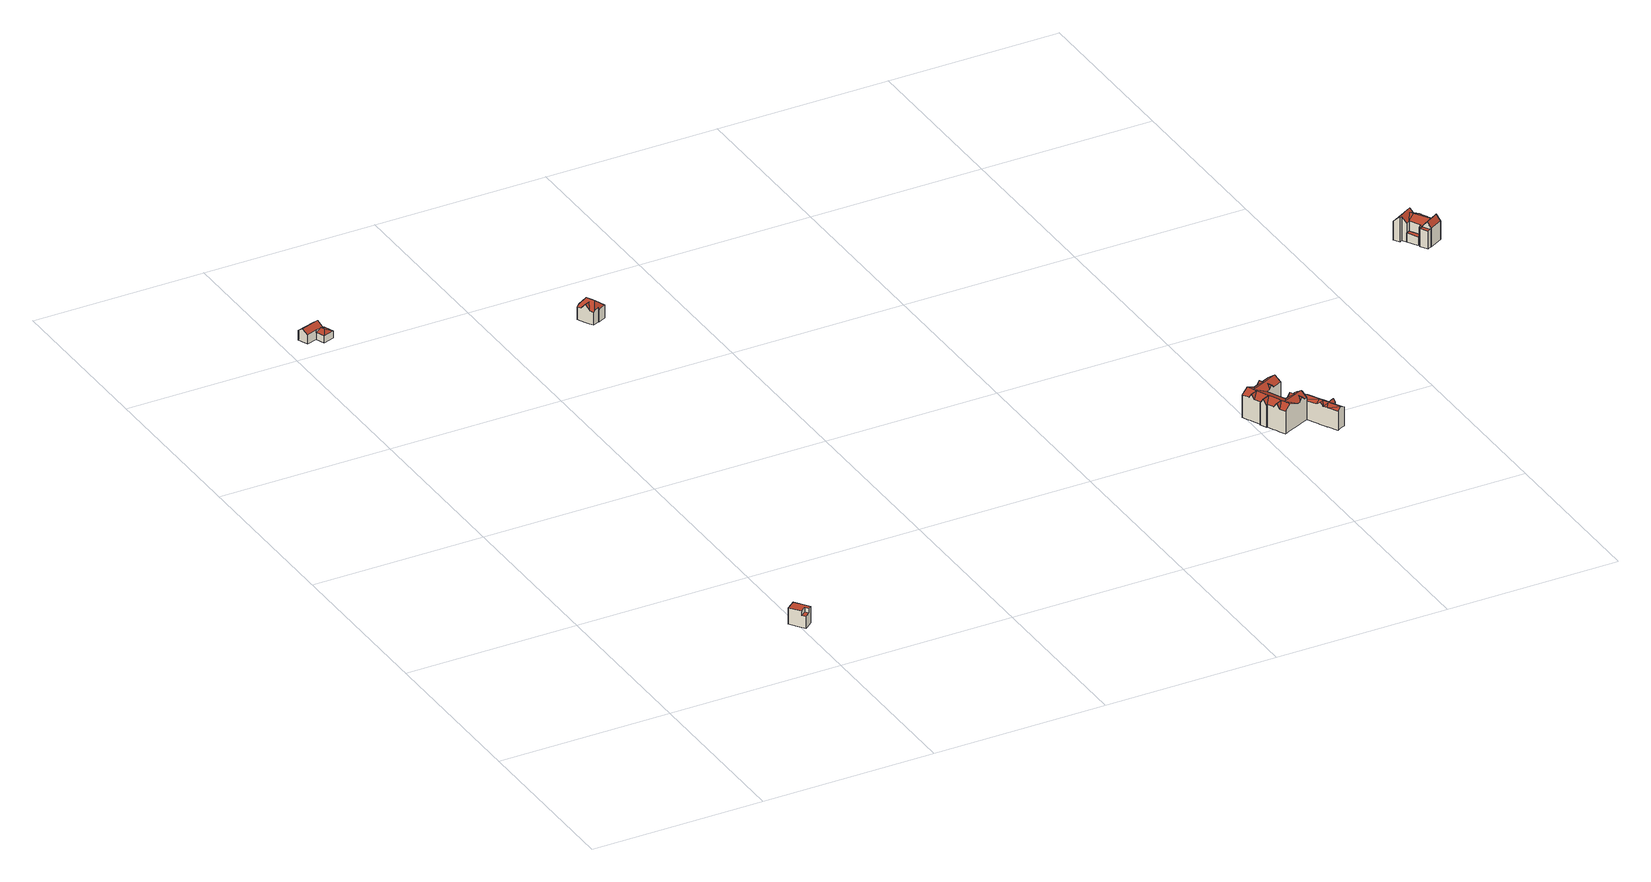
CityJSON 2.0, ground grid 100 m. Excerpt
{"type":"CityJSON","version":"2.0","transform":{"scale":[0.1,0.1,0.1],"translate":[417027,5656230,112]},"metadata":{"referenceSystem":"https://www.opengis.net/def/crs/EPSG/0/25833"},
"CityObjects":{
"building1":{"type":"Building","attributes":{"Gemeindeschluessel":"14612000","Geometrietyp2DReferenz":"3000","H_DGM":"112.37","MaxHBuilding":"9.73","MaxZBuilding":"122.1","sst":"ER7","confidence":"0","function":"31001_1000","roofType":"1000","measuredHeight":9.73,"storeysAboveGround":2},"address":[{"country":"Germany","locality":"Dresden","thoroughfareNumber":"8","thoroughfareName":"Ratsstraße","postcode":"01326"}],"geometry":[{"type":"Solid","lod":"2","boundaries":[[[[0,1,2,3,4,5,6,7]],[[8,9,10,11]],[[4,3,12,13,14,5]],[[15,16,12,3,2,9,8]],[[7,6,5,14,17,18]],[[19,15,8,11,0,7,18]],[[10,1,0,11]],[[9,2,1,10]],[[16,15,19,18,17,14,13,12]]]],"semantics":{"surfaces":[{"type":"RoofSurface","Z_MAX_ASL":"122.1","Z_MIN_ASL":"122.1","Z_Max":"9.72999999999999","Z_Min":"9.72999999999999","FACEAREA":"52.8841","NORMAL_AZI":"-1","NORMAL_H":"90","DachTyp_LOD2":"1000","DachName_LOD2":"Flachdach","STRUKTUR":"Dach"},{"type":"RoofSurface","Z_MAX_ASL":"119.5","Z_MIN_ASL":"119.5","Z_Max":"7.1299999999999955","Z_Min":"7.1299999999999955","FACEAREA":"9.60449","NORMAL_AZI":"-1","NORMAL_H":"90","DachTyp_LOD2":"1000","DachName_LOD2":"Flachdach","STRUKTUR":"Dach"},{"type":"WallSurface"},{"type":"GroundSurface"}],"values":[[0,1,2,2,2,2,2,2,3]]}}]},
"building2":{"type":"Building","attributes":{"Gemeindeschluessel":"14612000","Geometrietyp2DReferenz":"3000","H_DGM":"124.73","MaxHBuilding":"7.79","MaxZBuilding":"132.52","sst":"LW2","confidence":"0","function":"31001_1000","roofType":"3100","measuredHeight":7.79,"storeysAboveGround":2},"address":[{"country":"Germany","locality":"Dresden","thoroughfareNumber":"23","thoroughfareName":"Grundstraße","postcode":"01326"}],"geometry":[{"type":"Solid","lod":"2","boundaries":[[[[20,21,22,23]],[[24,25,26,27]],[[28,29,22,21]],[[30,31,32]],[[33,34,25,24]],[[25,35,36,37,26]],[[38,39,40,41]],[[42,43,37,36,32,31,44,29,28]],[[38,30,39]],[[45,41,40,46]],[[37,43,26]],[[27,26,43,42,47]],[[41,44,31,30,38]],[[34,35,25]],[[44,41,45,48,23,22,29]],[[35,34,39,30,32,36]],[[49,47,42,28,21,20]],[[39,34,33,50,46,40]],[[36,32,36,37]],[[24,27,47,49,20,23,48,45,46,50,33]]]],"semantics":{"surfaces":[{"type":"WallSurface"},{"type":"RoofSurface","Z_MAX_ASL":"132.52","Z_MIN_ASL":"130.18","Z_Max":"7.790000000000006","Z_Min":"5.450000000000003","FACEAREA":"44.66516","NORMAL_AZI":"341.30079","NORMAL_H":"54.16135","DachTyp_LOD2":"3100;3201","DachName_LOD2":"Satteldach;einseitiges Walmdach","STRUKTUR":"Dach"},{"type":"RoofSurface","Z_MAX_ASL":"130.25","Z_MIN_ASL":"128.9301","Z_Max":"5.519999999999996","Z_Min":"4.200100000000006","FACEAREA":"13.86832","NORMAL_AZI":"251.3478","NORMAL_H":"68.30466","DachTyp_LOD2":"3100;3201","DachName_LOD2":"Satteldach;einseitiges Walmdach","STRUKTUR":"Dach"},{"type":"RoofSurface","Z_MAX_ASL":"128.9302","Z_MIN_ASL":"128.9253","Z_Max":"4.2002000000000095","Z_Min":"4.195299999999989","FACEAREA":"1.17295","NORMAL_AZI":"326.16333","NORMAL_H":"89.74185","DachTyp_LOD2":"3100;3201","DachName_LOD2":"Satteldach;einseitiges Walmdach","STRUKTUR":"Dach"},{"type":"RoofSurface","Z_MAX_ASL":"132.52","Z_MIN_ASL":"130.18","Z_Max":"7.790000000000006","Z_Min":"5.450000000000003","FACEAREA":"44.6564","NORMAL_AZI":"161.30067","NORMAL_H":"54.16122","DachTyp_LOD2":"3100;3201","DachName_LOD2":"Satteldach;einseitiges Walmdach","STRUKTUR":"Dach"},{"type":"RoofSurface","Z_MAX_ASL":"130.25","Z_MIN_ASL":"128.93","Z_Max":"5.519999999999996","Z_Min":"4.200000000000003","FACEAREA":"11.82111","NORMAL_AZI":"161.3449","NORMAL_H":"68.28088","DachTyp_LOD2":"3100;3201","DachName_LOD2":"Satteldach;einseitiges Walmdach","STRUKTUR":"Dach"},{"type":"RoofSurface","Z_MAX_ASL":"130.25","Z_MIN_ASL":"128.93","Z_Max":"5.519999999999996","Z_Min":"4.200000000000003","FACEAREA":"13.8782","NORMAL_AZI":"71.37926","NORMAL_H":"68.2985","DachTyp_LOD2":"3100;3201","DachName_LOD2":"Satteldach;einseitiges Walmdach","STRUKTUR":"Dach"},{"type":"GroundSurface"}],"values":[[0,0,1,0,0,2,3,4,0,0,0,0,0,5,0,6,0,0,0,7]]}}]},
"building3":{"type":"Building","attributes":{"Gemeindeschluessel":"14612000","Geometrietyp2DReferenz":"3000","H_DGM":"146.05","MaxHBuilding":"11.75","MaxZBuilding":"157.8","sst":"EE4","confidence":"0.596336505085394","function":"31001_1000","roofType":"3300","measuredHeight":11.75,"storeysAboveGround":2},"address":[{"country":"Germany","locality":"Dresden","thoroughfareNumber":"3b","thoroughfareName":"Veilchenweg","postcode":"01326"}],"geometry":[{"type":"Solid","lod":"2","boundaries":[[[[51,52,53,54]],[[55,56,57,58,59,60,61,62]],[[60,59,58,57,63,64,65,66,67,54,53,68,61]],[[69,70,71,72,73]],[[74,75,57,56,76]],[[77,78,79,80,81,82,83,84,85,86,69,73,51,54,67,66,65,64,63]],[[73,72,52,51]],[[62,61,71,70,87,88]],[[89,90,91,92,76,56,55,62,88,93]],[[80,79,78,74,76,92]],[[83,82,81,80,92,91,94,89,93,84]],[[91,90,94]],[[77,75,74,78]],[[72,68,53,52]],[[94,90,89]],[[93,88,87,86,85,84]],[[86,87,70,69]],[[63,57,75,77]],[[72,71,61,68]]]],"semantics":{"surfaces":[{"type":"WallSurface"},{"type":"RoofSurface","Z_MAX_ASL":"157.8","Z_MIN_ASL":"153.71","Z_Max":"11.75","Z_Min":"7.659999999999997","FACEAREA":"52.20268","NORMAL_AZI":"63.31444","NORMAL_H":"48.71905","DachTyp_LOD2":"3201;3109","DachName_LOD2":"einseitiges Walmdach;Satteldach mit einer Gaube","STRUKTUR":"Dach"},{"type":"RoofSurface","Z_MAX_ASL":"157.8","Z_MIN_ASL":"153.71","Z_Max":"11.75","Z_Min":"7.659999999999997","FACEAREA":"19.92361","NORMAL_AZI":"153.31727","NORMAL_H":"36.7681","DachTyp_LOD2":"3201;3109","DachName_LOD2":"einseitiges Walmdach;Satteldach mit einer Gaube","STRUKTUR":"Dach"},{"type":"GroundSurface"},{"type":"RoofSurface","Z_MAX_ASL":"157.8","Z_MIN_ASL":"153.71","Z_Max":"11.75","Z_Min":"7.659999999999997","FACEAREA":"20.91439","NORMAL_AZI":"333.31727","NORMAL_H":"37.52906","DachTyp_LOD2":"3201;3109","DachName_LOD2":"einseitiges Walmdach;Satteldach mit einer Gaube","STRUKTUR":"Dach"},{"type":"RoofSurface","Z_MAX_ASL":"157.8","Z_MIN_ASL":"153.71","Z_Max":"11.75","Z_Min":"7.659999999999997","FACEAREA":"39.30872","NORMAL_AZI":"243.31484","NORMAL_H":"48.71901","DachTyp_LOD2":"3201;3109","DachName_LOD2":"einseitiges Walmdach;Satteldach mit einer Gaube","STRUKTUR":"Dach"},{"type":"RoofSurface","Z_MAX_ASL":"156.65","Z_MIN_ASL":"153.71","Z_Max":"10.599999999999994","Z_Min":"7.659999999999997","FACEAREA":"6.634","NORMAL_AZI":"153.31712","NORMAL_H":"42.09334","DachTyp_LOD2":"3201;3109","DachName_LOD2":"einseitiges Walmdach;Satteldach mit einer Gaube","STRUKTUR":"Dach"},{"type":"RoofSurface","Z_MAX_ASL":"151.31","Z_MIN_ASL":"151.31","Z_Max":"5.259999999999991","Z_Min":"5.259999999999991","FACEAREA":"3.59179","NORMAL_AZI":"-1","NORMAL_H":"90","DachTyp_LOD2":"3201;3109","DachName_LOD2":"einseitiges Walmdach;Satteldach mit einer Gaube","STRUKTUR":"Dach"},{"type":"RoofSurface","Z_MAX_ASL":"156.65","Z_MIN_ASL":"153.71","Z_Max":"10.599999999999994","Z_Min":"7.659999999999997","FACEAREA":"6.6341","NORMAL_AZI":"333.31712","NORMAL_H":"42.0943","DachTyp_LOD2":"3201;3109","DachName_LOD2":"einseitiges Walmdach;Satteldach mit einer Gaube","STRUKTUR":"Dach"}],"values":[[0,1,0,0,2,3,0,4,5,0,0,6,0,7,8,0,0,0,0]]}}]},
"building4":{"type":"Building","attributes":{"Gemeindeschluessel":"14612000","Geometrietyp2DReferenz":"3000","H_DGM":"169.42","MaxHBuilding":"16.12","MaxZBuilding":"185.54","sst":"ME3","confidence":"0.77941703091606","function":"31001_1000","roofType":"3100","measuredHeight":16.12,"storeysAboveGround":3},"address":[{"country":"Germany","locality":"Dresden","thoroughfareNumber":"19","thoroughfareName":"Veilchenweg","postcode":"01326"}],"geometry":[{"type":"Solid","lod":"2","boundaries":[[[[95,96,97,98,99]],[[100,101,102,103,104,105]],[[106,107,108,109,96,110]],[[111,112,113]],[[100,114,98]],[[115,116,117]],[[118,119,120,121,122,123,124,125,126,127,128,129,130]],[[109,131,132,96]],[[133,134,135]],[[127,136,128]],[[137,138,139,112,140,141,142,143]],[[142,141,140,112,144,145,134,130,129,146,147,148,149]],[[150,139,138,151]],[[152,153,154]],[[155,156,157,158,159,160,161,162,163,164,165,166,167,168,169,170,171,172,173,105,104,103,174,175,176,177,178,179]],[[180,181,182,183,184,185,186,187,133,135,188,189,190,191]],[[192,193,111,113,139,150]],[[164,163,162,161,160,159,158,157,156,194,107,106,110,95,99,195,196,197,198,165]],[[156,155,179,199,108,194]],[[166,165,198,200,201,167]],[[202,199,179,178,177,131]],[[203,204,205]],[[135,134,188]],[[200,206,207,201]],[[97,96,101,100,98]],[[208,209,130]],[[110,96,95]],[[196,98,206,197]],[[132,210,211,212,96]],[[143,142,213]],[[177,176,175,210,132,131]],[[214,215,216,217,218,219,220,221,204,203,222,148]],[[198,197,206,200]],[[223,224,225]],[[127,126,136]],[[187,186,208,130,134,133]],[[148,222,205,204,221,220,226,227,228,229,230,231,149]],[[99,98,195]],[[108,199,202,109]],[[202,131,109]],[[195,98,196]],[[210,175,174,103,102,211]],[[231,230,229,228,227,226,232,233,224,223,234,235,149]],[[190,189,188,134,145,144,112,111]],[[167,236,237,165]],[[236,167,238,239,123,122]],[[201,207,154,153,170,169,168,167]],[[113,112,139]],[[240,241,142,149,242,243]],[[244,245,246,247,248,151,138,137,143,213,241,240,243,249]],[[220,219,250,251,232,226]],[[209,252,117,116,237,236,122,121,120,119,118,130]],[[223,225,234]],[[115,117,252]],[[212,211,102,101,96]],[[129,128,136,126,125,253,254,255,256,257,258,259,260]],[[152,261,114,100,105,173,172,171,170,153]],[[239,262,263,264,265,124,123]],[[213,142,241]],[[206,98,114,261,152,154,207]],[[253,125,124,265]],[[203,205,222]],[[243,242,235,234,225,224,233,232,251,266,267,268,269,270,271,249]],[[272,273,274,275,276,185,184,183,182,181,180,191,193,192,150,151,248,247,246,245,244,249,271,270,269,268,267,266,251,250,219,218,217,216,215,214,277,278,260,259,258,257,256,255,263,262,239,238,167,165]],[[185,276,275,274,273,272,165,237,116,115,252,209,208,186]],[[191,190,111,193]],[[255,254,264,263]],[[265,264,254,253]],[[149,235,242]],[[147,146,129,260,278,277,214,148]],[[194,108,107]]]],"semantics":{"surfaces":[{"type":"RoofSurface","Z_MAX_ASL":"182.41","Z_MIN_ASL":"180.7748","Z_Max":"12.990000000000009","Z_Min":"11.354800000000012","FACEAREA":"5.46169","NORMAL_AZI":"242.63598","NORMAL_H":"58.62094","DachTyp_LOD2":"3100;3103","DachName_LOD2":"Satteldach;Satteldach T-Element","STRUKTUR":"Dach"},{"type":"WallSurface"},{"type":"RoofSurface","Z_MAX_ASL":"182.41","Z_MIN_ASL":"180.7974","Z_Max":"12.990000000000009","Z_Min":"11.377400000000023","FACEAREA":"12.9903","NORMAL_AZI":"242.63557","NORMAL_H":"58.88322","DachTyp_LOD2":"3100;3103","DachName_LOD2":"Satteldach;Satteldach T-Element","STRUKTUR":"Dach"},{"type":"RoofSurface","Z_MAX_ASL":"185.54","Z_MIN_ASL":"182.64","Z_Max":"16.120000000000005","Z_Min":"13.219999999999999","FACEAREA":"8.24609","NORMAL_AZI":"155.45175","NORMAL_H":"34.72896","DachTyp_LOD2":"2100;2101;3107;3108","DachName_LOD2":"Pultdach;Pultdach-Eckelement;Pultdach mit Sattel","STRUKTUR":"Dach"},{"type":"RoofSurface","Z_MAX_ASL":"182.41","Z_MIN_ASL":"180.7044","Z_Max":"12.990000000000009","Z_Min":"11.284400000000005","FACEAREA":"6.62809","NORMAL_AZI":"61.91668","NORMAL_H":"58.38585","DachTyp_LOD2":"3100;3103","DachName_LOD2":"Satteldach;Satteldach T-Element","STRUKTUR":"Dach"},{"type":"RoofSurface","Z_MAX_ASL":"184.59","Z_MIN_ASL":"182.64","Z_Max":"15.170000000000016","Z_Min":"13.219999999999999","FACEAREA":"3.19711","NORMAL_AZI":"65.45615","NORMAL_H":"41.79436","DachTyp_LOD2":"2100;2101;3107;3108","DachName_LOD2":"Pultdach;Pultdach-Eckelement;Pultdach mit Sattel","STRUKTUR":"Dach"},{"type":"RoofSurface","Z_MAX_ASL":"185.54","Z_MIN_ASL":"182.6395","Z_Max":"16.120000000000005","Z_Min":"13.21950000000001","FACEAREA":"51.12926","NORMAL_AZI":"335.45389","NORMAL_H":"56.47953","DachTyp_LOD2":"2100;2101;3107;3108","DachName_LOD2":"Pultdach;Pultdach-Eckelement;Pultdach mit Sattel","STRUKTUR":"Dach"},{"type":"RoofSurface","Z_MAX_ASL":"182.41","Z_MIN_ASL":"180.6715","Z_Max":"12.990000000000009","Z_Min":"11.251500000000021","FACEAREA":"1.99247","NORMAL_AZI":"62.75935","NORMAL_H":"58.90596","DachTyp_LOD2":"3100;3103","DachName_LOD2":"Satteldach;Satteldach T-Element","STRUKTUR":"Dach"},{"type":"RoofSurface","Z_MAX_ASL":"185.54","Z_MIN_ASL":"182.9428","Z_Max":"16.120000000000005","Z_Min":"13.522800000000018","FACEAREA":"6.8107","NORMAL_AZI":"155.45228","NORMAL_H":"37.04555","DachTyp_LOD2":"2100;2101;3107;3108","DachName_LOD2":"Pultdach;Pultdach-Eckelement;Pultdach mit Sattel","STRUKTUR":"Dach"},{"type":"RoofSurface","Z_MAX_ASL":"184.59","Z_MIN_ASL":"182.6397","Z_Max":"15.170000000000016","Z_Min":"13.219700000000017","FACEAREA":"3.85081","NORMAL_AZI":"245.45442","NORMAL_H":"41.79066","DachTyp_LOD2":"2100;2101;3107;3108","DachName_LOD2":"Pultdach;Pultdach-Eckelement;Pultdach mit Sattel","STRUKTUR":"Dach"},{"type":"RoofSurface","Z_MAX_ASL":"185.54","Z_MIN_ASL":"182.6402","Z_Max":"16.120000000000005","Z_Min":"13.220200000000006","FACEAREA":"30.13096","NORMAL_AZI":"245.45279","NORMAL_H":"58.18269","DachTyp_LOD2":"2100;2101;3107;3108","DachName_LOD2":"Pultdach;Pultdach-Eckelement;Pultdach mit Sattel","STRUKTUR":"Dach"},{"type":"RoofSurface","Z_MAX_ASL":"185.54","Z_MIN_ASL":"182.6399","Z_Max":"16.120000000000005","Z_Min":"13.219900000000024","FACEAREA":"112.56663","NORMAL_AZI":"65.45223","NORMAL_H":"65.74797","DachTyp_LOD2":"2100;2101;3107;3108","DachName_LOD2":"Pultdach;Pultdach-Eckelement;Pultdach mit Sattel","STRUKTUR":"Dach"},{"type":"RoofSurface","Z_MAX_ASL":"182.3854","Z_MIN_ASL":"180.67","Z_Max":"12.965400000000017","Z_Min":"11.25","FACEAREA":"14.17041","NORMAL_AZI":"61.91952","NORMAL_H":"57.02695","DachTyp_LOD2":"3100;3103","DachName_LOD2":"Satteldach;Satteldach T-Element","STRUKTUR":"Dach"},{"type":"GroundSurface"},{"type":"RoofSurface","Z_MAX_ASL":"184.59","Z_MIN_ASL":"182.6399","Z_Max":"15.170000000000016","Z_Min":"13.219900000000024","FACEAREA":"3.37651","NORMAL_AZI":"65.45503","NORMAL_H":"41.7929","DachTyp_LOD2":"2100;2101;3107;3108","DachName_LOD2":"Pultdach;Pultdach-Eckelement;Pultdach mit Sattel","STRUKTUR":"Dach"},{"type":"RoofSurface","Z_MAX_ASL":"185.54","Z_MIN_ASL":"182.9428","Z_Max":"16.120000000000005","Z_Min":"13.522800000000018","FACEAREA":"6.81054","NORMAL_AZI":"335.45228","NORMAL_H":"37.04369","DachTyp_LOD2":"2100;2101;3107;3108","DachName_LOD2":"Pultdach;Pultdach-Eckelement;Pultdach mit Sattel","STRUKTUR":"Dach"},{"type":"RoofSurface","Z_MAX_ASL":"182.41","Z_MIN_ASL":"180.8188","Z_Max":"12.990000000000009","Z_Min":"11.398800000000023","FACEAREA":"14.78584","NORMAL_AZI":"242.63575","NORMAL_H":"57.02756","DachTyp_LOD2":"3100;3103","DachName_LOD2":"Satteldach;Satteldach T-Element","STRUKTUR":"Dach"},{"type":"RoofSurface","Z_MAX_ASL":"182.41","Z_MIN_ASL":"180.67","Z_Max":"12.990000000000009","Z_Min":"11.25","FACEAREA":"5.47898","NORMAL_AZI":"62.63857","NORMAL_H":"58.62213","DachTyp_LOD2":"3100;3103","DachName_LOD2":"Satteldach;Satteldach T-Element","STRUKTUR":"Dach"},{"type":"RoofSurface","Z_MAX_ASL":"185.54","Z_MIN_ASL":"182.64","Z_Max":"16.120000000000005","Z_Min":"13.219999999999999","FACEAREA":"12.83417","NORMAL_AZI":"65.45249","NORMAL_H":"65.74814","DachTyp_LOD2":"2100;2101;3107;3108","DachName_LOD2":"Pultdach;Pultdach-Eckelement;Pultdach mit Sattel","STRUKTUR":"Dach"},{"type":"RoofSurface","Z_MAX_ASL":"182.41","Z_MIN_ASL":"180.7753","Z_Max":"12.990000000000009","Z_Min":"11.3553","FACEAREA":"3.45762","NORMAL_AZI":"243.35181","NORMAL_H":"58.7488","DachTyp_LOD2":"3100;3103","DachName_LOD2":"Satteldach;Satteldach T-Element","STRUKTUR":"Dach"},{"type":"RoofSurface","Z_MAX_ASL":"182.41","Z_MIN_ASL":"180.7341","Z_Max":"12.990000000000009","Z_Min":"11.314100000000025","FACEAREA":"3.4522","NORMAL_AZI":"242.63738","NORMAL_H":"58.14724","DachTyp_LOD2":"3100;3103","DachName_LOD2":"Satteldach;Satteldach T-Element","STRUKTUR":"Dach"},{"type":"RoofSurface","Z_MAX_ASL":"182.41","Z_MIN_ASL":"180.67","Z_Max":"12.990000000000009","Z_Min":"11.25","FACEAREA":"6.35401","NORMAL_AZI":"152.25859","NORMAL_H":"34.22853","DachTyp_LOD2":"3100;3103","DachName_LOD2":"Satteldach;Satteldach T-Element","STRUKTUR":"Dach"},{"type":"RoofSurface","Z_MAX_ASL":"185.54","Z_MIN_ASL":"182.9429","Z_Max":"16.120000000000005","Z_Min":"13.522900000000021","FACEAREA":"6.51873","NORMAL_AZI":"155.45115","NORMAL_H":"33.50493","DachTyp_LOD2":"2100;2101;3107;3108","DachName_LOD2":"Pultdach;Pultdach-Eckelement;Pultdach mit Sattel","STRUKTUR":"Dach"},{"type":"RoofSurface","Z_MAX_ASL":"182.41","Z_MIN_ASL":"180.67","Z_Max":"12.990000000000009","Z_Min":"11.25","FACEAREA":"14.76684","NORMAL_AZI":"243.35185","NORMAL_H":"58.14209","DachTyp_LOD2":"3100;3103","DachName_LOD2":"Satteldach;Satteldach T-Element","STRUKTUR":"Dach"},{"type":"RoofSurface","Z_MAX_ASL":"184.59","Z_MIN_ASL":"182.64","Z_Max":"15.170000000000016","Z_Min":"13.219999999999999","FACEAREA":"3.61284","NORMAL_AZI":"65.45272","NORMAL_H":"41.79436","DachTyp_LOD2":"2100;2101;3107;3108","DachName_LOD2":"Pultdach;Pultdach-Eckelement;Pultdach mit Sattel","STRUKTUR":"Dach"},{"type":"RoofSurface","Z_MAX_ASL":"184.59","Z_MIN_ASL":"182.64","Z_Max":"15.170000000000016","Z_Min":"13.219999999999999","FACEAREA":"3.85039","NORMAL_AZI":"65.45442","NORMAL_H":"41.79356","DachTyp_LOD2":"2100;2101;3107;3108","DachName_LOD2":"Pultdach;Pultdach-Eckelement;Pultdach mit Sattel","STRUKTUR":"Dach"},{"type":"RoofSurface","Z_MAX_ASL":"185.54","Z_MIN_ASL":"182.9427","Z_Max":"16.120000000000005","Z_Min":"13.522700000000015","FACEAREA":"23.86525","NORMAL_AZI":"245.45202","NORMAL_H":"58.18283","DachTyp_LOD2":"2100;2101;3107;3108","DachName_LOD2":"Pultdach;Pultdach-Eckelement;Pultdach mit Sattel","STRUKTUR":"Dach"},{"type":"RoofSurface","Z_MAX_ASL":"185.54","Z_MIN_ASL":"182.6398","Z_Max":"16.120000000000005","Z_Min":"13.21980000000002","FACEAREA":"65.52311","NORMAL_AZI":"155.45203","NORMAL_H":"52.93624","DachTyp_LOD2":"2100;2101;3107;3108","DachName_LOD2":"Pultdach;Pultdach-Eckelement;Pultdach mit Sattel","STRUKTUR":"Dach"},{"type":"RoofSurface","Z_MAX_ASL":"182.41","Z_MIN_ASL":"180.7748","Z_Max":"12.990000000000009","Z_Min":"11.354800000000012","FACEAREA":"3.443","NORMAL_AZI":"152.25902","NORMAL_H":"50.31482","DachTyp_LOD2":"3100;3103","DachName_LOD2":"Satteldach;Satteldach T-Element","STRUKTUR":"Dach"},{"type":"RoofSurface","Z_MAX_ASL":"182.41","Z_MIN_ASL":"180.7409","Z_Max":"12.990000000000009","Z_Min":"11.320900000000023","FACEAREA":"11.2811","NORMAL_AZI":"62.63582","NORMAL_H":"59.59234","DachTyp_LOD2":"3100;3103","DachName_LOD2":"Satteldach;Satteldach T-Element","STRUKTUR":"Dach"},{"type":"RoofSurface","Z_MAX_ASL":"182.41","Z_MIN_ASL":"180.7189","Z_Max":"12.990000000000009","Z_Min":"11.298900000000003","FACEAREA":"10.31417","NORMAL_AZI":"61.91795","NORMAL_H":"58.88404","DachTyp_LOD2":"3100;3103","DachName_LOD2":"Satteldach;Satteldach T-Element","STRUKTUR":"Dach"},{"type":"RoofSurface","Z_MAX_ASL":"182.41","Z_MIN_ASL":"180.7343","Z_Max":"12.990000000000009","Z_Min":"11.314300000000003","FACEAREA":"3.52822","NORMAL_AZI":"332.25902","NORMAL_H":"50.31407","DachTyp_LOD2":"3100;3103","DachName_LOD2":"Satteldach;Satteldach T-Element","STRUKTUR":"Dach"},{"type":"RoofSurface","Z_MAX_ASL":"185.54","Z_MIN_ASL":"182.64","Z_Max":"16.120000000000005","Z_Min":"13.219999999999999","FACEAREA":"68.48033","NORMAL_AZI":"335.45174","NORMAL_H":"54.78373","DachTyp_LOD2":"2100;2101;3107;3108","DachName_LOD2":"Pultdach;Pultdach-Eckelement;Pultdach mit Sattel","STRUKTUR":"Dach"},{"type":"RoofSurface","Z_MAX_ASL":"185.54","Z_MIN_ASL":"182.64","Z_Max":"16.120000000000005","Z_Min":"13.219999999999999","FACEAREA":"30.59782","NORMAL_AZI":"245.4519","NORMAL_H":"58.18227","DachTyp_LOD2":"2100;2101;3107;3108","DachName_LOD2":"Pultdach;Pultdach-Eckelement;Pultdach mit Sattel","STRUKTUR":"Dach"},{"type":"RoofSurface","Z_MAX_ASL":"185.54","Z_MIN_ASL":"182.6402","Z_Max":"16.120000000000005","Z_Min":"13.220200000000006","FACEAREA":"8.24546","NORMAL_AZI":"335.45175","NORMAL_H":"34.72838","DachTyp_LOD2":"2100;2101;3107;3108","DachName_LOD2":"Pultdach;Pultdach-Eckelement;Pultdach mit Sattel","STRUKTUR":"Dach"},{"type":"RoofSurface","Z_MAX_ASL":"185.54","Z_MIN_ASL":"182.9427","Z_Max":"16.120000000000005","Z_Min":"13.522700000000015","FACEAREA":"25.46136","NORMAL_AZI":"245.4518","NORMAL_H":"58.18228","DachTyp_LOD2":"2100;2101;3107;3108","DachName_LOD2":"Pultdach;Pultdach-Eckelement;Pultdach mit Sattel","STRUKTUR":"Dach"},{"type":"RoofSurface","Z_MAX_ASL":"185.54","Z_MIN_ASL":"182.64","Z_Max":"16.120000000000005","Z_Min":"13.219999999999999","FACEAREA":"44.47718","NORMAL_AZI":"155.45209","NORMAL_H":"51.42212","DachTyp_LOD2":"2100;2101;3107;3108","DachName_LOD2":"Pultdach;Pultdach-Eckelement;Pultdach mit Sattel","STRUKTUR":"Dach"},{"type":"RoofSurface","Z_MAX_ASL":"184.59","Z_MIN_ASL":"182.64","Z_Max":"15.170000000000016","Z_Min":"13.219999999999999","FACEAREA":"3.61275","NORMAL_AZI":"245.45272","NORMAL_H":"41.79288","DachTyp_LOD2":"2100;2101;3107;3108","DachName_LOD2":"Pultdach;Pultdach-Eckelement;Pultdach mit Sattel","STRUKTUR":"Dach"},{"type":"RoofSurface","Z_MAX_ASL":"184.59","Z_MIN_ASL":"182.64","Z_Max":"15.170000000000016","Z_Min":"13.219999999999999","FACEAREA":"3.197","NORMAL_AZI":"245.45615","NORMAL_H":"41.7922","DachTyp_LOD2":"2100;2101;3107;3108","DachName_LOD2":"Pultdach;Pultdach-Eckelement;Pultdach mit Sattel","STRUKTUR":"Dach"},{"type":"RoofSurface","Z_MAX_ASL":"182.41","Z_MIN_ASL":"180.67","Z_Max":"12.990000000000009","Z_Min":"11.25","FACEAREA":"6.37221","NORMAL_AZI":"332.25841","NORMAL_H":"34.23031","DachTyp_LOD2":"3100;3103","DachName_LOD2":"Satteldach;Satteldach T-Element","STRUKTUR":"Dach"},{"type":"RoofSurface","Z_MAX_ASL":"185.54","Z_MIN_ASL":"182.9428","Z_Max":"16.120000000000005","Z_Min":"13.522800000000018","FACEAREA":"6.51905","NORMAL_AZI":"335.45115","NORMAL_H":"33.50595","DachTyp_LOD2":"2100;2101;3107;3108","DachName_LOD2":"Pultdach;Pultdach-Eckelement;Pultdach mit Sattel","STRUKTUR":"Dach"},{"type":"RoofSurface","Z_MAX_ASL":"182.41","Z_MIN_ASL":"180.7044","Z_Max":"12.990000000000009","Z_Min":"11.284400000000005","FACEAREA":"19.04478","NORMAL_AZI":"62.63565","NORMAL_H":"58.14656","DachTyp_LOD2":"3100;3103","DachName_LOD2":"Satteldach;Satteldach T-Element","STRUKTUR":"Dach"},{"type":"RoofSurface","Z_MAX_ASL":"184.59","Z_MIN_ASL":"182.64","Z_Max":"15.170000000000016","Z_Min":"13.219999999999999","FACEAREA":"3.37634","NORMAL_AZI":"245.45503","NORMAL_H":"41.79288","DachTyp_LOD2":"2100;2101;3107;3108","DachName_LOD2":"Pultdach;Pultdach-Eckelement;Pultdach mit Sattel","STRUKTUR":"Dach"},{"type":"RoofSurface","Z_MAX_ASL":"175.64","Z_MIN_ASL":"175.64","Z_Max":"6.219999999999999","Z_Min":"6.219999999999999","FACEAREA":"2.17985","NORMAL_AZI":"-1","NORMAL_H":"90","DachTyp_LOD2":"2100;2101;3107;3108","DachName_LOD2":"Pultdach;Pultdach-Eckelement;Pultdach mit Sattel","STRUKTUR":"Dach"},{"type":"RoofSurface","Z_MAX_ASL":"185.54","Z_MIN_ASL":"182.64","Z_Max":"16.120000000000005","Z_Min":"13.219999999999999","FACEAREA":"14.50295","NORMAL_AZI":"65.4524","NORMAL_H":"65.74811","DachTyp_LOD2":"2100;2101;3107;3108","DachName_LOD2":"Pultdach;Pultdach-Eckelement;Pultdach mit Sattel","STRUKTUR":"Dach"},{"type":"RoofSurface","Z_MAX_ASL":"182.41","Z_MIN_ASL":"180.7988","Z_Max":"12.990000000000009","Z_Min":"11.378800000000012","FACEAREA":"9.33507","NORMAL_AZI":"243.35228","NORMAL_H":"59.58855","DachTyp_LOD2":"3100;3103","DachName_LOD2":"Satteldach;Satteldach T-Element","STRUKTUR":"Dach"}],"values":[[0,1,2,3,4,5,6,7,8,9,10,11,1,12,13,1,1,1,1,1,1,14,15,16,17,18,19,20,21,22,1,1,23,24,25,26,27,28,29,30,31,1,32,33,1,1,1,34,35,1,1,36,37,38,39,1,1,1,40,41,1,42,1,13,1,1,1,43,44,1,45]]}}]},
"building5":{"type":"Building","attributes":{"Gemeindeschluessel":"14612000","Geometrietyp2DReferenz":"3000","H_DGM":"213.17","MaxHBuilding":"14.67","MaxZBuilding":"227.84","sst":"ME3","confidence":"0.865626390250395","function":"31001_1000"},"address":[{"country":"Germany","locality":"Dresden","thoroughfareNumber":"13","thoroughfareName":"Robert-Diez-Straße","postcode":"01326"}],"children":["building5-1","building5-2","building5-3"]},
"building5-1":{"type":"BuildingPart","attributes":{"roofType":"5000","measuredHeight":5.29,"storeysAboveGround":2},"parents":["building5"],"geometry":[{"type":"Solid","lod":"2","boundaries":[[[[279,280,281,282]],[[283,280,279,284,285]],[[280,283,286,281]],[[287,288,282,281,286]],[[283,285,287,286]],[[284,279,282,288]],[[285,284,288,287]]]],"semantics":{"surfaces":[{"type":"WallSurface"},{"type":"RoofSurface","Z_MAX_ASL":"218.46","Z_MIN_ASL":"218.46","Z_Max":"5.2900000000000205","Z_Min":"5.2900000000000205","FACEAREA":"17.34561","NORMAL_AZI":"-1","NORMAL_H":"90","DachTyp_LOD2":"1000","DachName_LOD2":"Flachdach","STRUKTUR":"Dach"},{"type":"GroundSurface"}],"values":[[0,1,0,2,0,0,0]]}}]},
"building5-2":{"type":"BuildingPart","attributes":{"roofType":"5000","measuredHeight":14.67,"storeysAboveGround":2},"parents":["building5"],"geometry":[{"type":"Solid","lod":"2","boundaries":[[[[286,289,290,281]],[[282,291,292,293]],[[294,295,296,297,298,299,290,289]],[[300,301,302,303]],[[293,292,304,305]],[[306,307,308,309]],[[310,311,312,313]],[[312,301,300,313]],[[314,315,311,310]],[[282,281,290,316,291]],[[312,311,315,317,318,308,307,319,320,321,299,298,322,323,324,325,326,327,328,329,330,331,332,333,334,302,301]],[[335,324,323,336]],[[337,319,307,306]],[[338,317,315,314]],[[339,336,323,322,340,341]],[[342,325,324,335]],[[343,340,322,298,297]],[[344,329,328,345]],[[346,334,333,347]],[[348,349,343,297,296,350]],[[347,333,332,351]],[[352,353,349,348]],[[351,332,331,354]],[[303,302,334,346]],[[355,356,357,358]],[[359,330,329,344]],[[294,289,286,287]],[[360,305,304,357,356]],[[361,327,326,362]],[[339,341,353,352]],[[355,363,360,356]],[[357,304,292,291,316,321,320,358]],[[364,287,286,281,282,293,305,360,363,337,306,309,365,338,314,310,313,300,303,346,347,351,354,359,344,345,361,362,342,335,336,339,352,348,350]],[[309,308,318,365]],[[362,326,325,342]],[[296,295,364,350]],[[365,318,317,338]],[[337,363,355,358,320,319]],[[354,331,330,359]],[[364,295,294,287]],[[343,349,353,341,340]],[[345,328,327,361]],[[290,299,321,316]]]],"semantics":{"surfaces":[{"type":"WallSurface"},{"type":"RoofSurface","Z_MAX_ASL":"226.82","Z_MIN_ASL":"223.52642","Z_Max":"13.650000000000006","Z_Min":"10.356420000000014","FACEAREA":"50.18228","NORMAL_AZI":"239.62412","NORMAL_H":"61.58367","DachTyp_LOD2":"3109;3100","DachName_LOD2":"Satteldach mit einer Gaube;Satteldach","STRUKTUR":"Dach"},{"type":"RoofSurface","Z_MAX_ASL":"226.82","Z_MIN_ASL":"224.2","Z_Max":"13.650000000000006","Z_Min":"11.030000000000001","FACEAREA":"53.01897","NORMAL_AZI":"59.62412","NORMAL_H":"61.58367","DachTyp_LOD2":"3109;3100","DachName_LOD2":"Satteldach mit einer Gaube;Satteldach","STRUKTUR":"Dach"},{"type":"RoofSurface","Z_MAX_ASL":"227.62","Z_MIN_ASL":"224.24466","Z_Max":"14.450000000000017","Z_Min":"11.074660000000023","FACEAREA":"23.27288","NORMAL_AZI":"329.62412","NORMAL_H":"38.20252","DachTyp_LOD2":"3109;3100","DachName_LOD2":"Satteldach mit einer Gaube;Satteldach","STRUKTUR":"Dach"},{"type":"RoofSurface","Z_MAX_ASL":"227.84003","Z_MIN_ASL":"224.2","Z_Max":"14.670030000000025","Z_Min":"11.030000000000001","FACEAREA":"52.69737","NORMAL_AZI":"329.62412","NORMAL_H":"43.354","DachTyp_LOD2":"3109;3100","DachName_LOD2":"Satteldach mit einer Gaube;Satteldach","STRUKTUR":"Dach"},{"type":"RoofSurface","Z_MAX_ASL":"227.84003","Z_MIN_ASL":"224.20702","Z_Max":"14.670030000000025","Z_Min":"11.037020000000012","FACEAREA":"31.24608","NORMAL_AZI":"149.62408","NORMAL_H":"43.35356","DachTyp_LOD2":"3109;3100","DachName_LOD2":"Satteldach mit einer Gaube;Satteldach","STRUKTUR":"Dach"},{"type":"GroundSurface"},{"type":"RoofSurface","Z_MAX_ASL":"227.62","Z_MIN_ASL":"224.2","Z_Max":"14.450000000000017","Z_Min":"11.030000000000001","FACEAREA":"37.21292","NORMAL_AZI":"149.62412","NORMAL_H":"38.20252","DachTyp_LOD2":"3109;3100","DachName_LOD2":"Satteldach mit einer Gaube;Satteldach","STRUKTUR":"Dach"},{"type":"RoofSurface","Z_MAX_ASL":"226.82","Z_MIN_ASL":"224.20702","Z_Max":"13.650000000000006","Z_Min":"11.037020000000012","FACEAREA":"6.8219","NORMAL_AZI":"239.35191","NORMAL_H":"61.64699","DachTyp_LOD2":"3109;3100","DachName_LOD2":"Satteldach mit einer Gaube;Satteldach","STRUKTUR":"Dach"}],"values":[[0,0,1,0,0,0,0,0,0,0,2,0,0,0,0,0,3,0,0,0,0,0,0,0,4,0,0,0,0,0,0,5,6,0,0,0,0,0,0,0,7,0,8]]}}]},
"building5-3":{"type":"BuildingPart","attributes":{"roofType":"5000","measuredHeight":10.72,"storeysAboveGround":2},"parents":["building5"],"geometry":[{"type":"Solid","lod":"2","boundaries":[[[[366,367,368,348]],[[367,369,370,368]],[[348,368,370,364,350]],[[369,371,364,370]],[[372,366,348,350]],[[371,372,350,364]],[[372,371,369,367,366]]]],"semantics":{"surfaces":[{"type":"WallSurface"},{"type":"GroundSurface"},{"type":"RoofSurface","Z_MAX_ASL":"223.89","Z_MIN_ASL":"223.89","Z_Max":"10.719999999999999","Z_Min":"10.719999999999999","FACEAREA":"12.22346","NORMAL_AZI":"-1","NORMAL_H":"90","DachTyp_LOD2":"1000","DachName_LOD2":"Flachdach","STRUKTUR":"Dach"}],"values":[[0,0,1,0,0,0,2]]}}]}
},
"vertices":[
[1006,430,101],[1036,453,101],[1051,433,101],[1069,447,101],[1055,467,101],[1010,528,101],[992,514,101],[960,490,101],[1021,410,75],[1051,433,75],[1036,453,75],[1006,430,75],[1069,447,4],[1055,467,4],[1010,528,4],[1021,410,4],[1051,433,4],[992,514,4],[960,490,4],[1006,430,4],
[10,4002,127],[10,4002,182],[116,4037,182],[116,4037,127],[111,3909,127],[111,3909,169],[93,3961,169],[93,3961,127],[20,3971,205],[126,4007,205],[137,3976,178],[137,3976,182],[126,3973,182],[174,3930,127],[174,3930,169],[132,3951,182],[125,3972,182],[123,3972,182],[137,3976,169],[156,3983,169],[154,3988,169],[135,3981,169],[31,3940,182],[93,3961,182],[135,3981,186],[135,3981,127],[154,3988,127],[31,3940,127],[126,4007,127],[20,3971,127],[156,3983,127],
[1240,3227,341],[1240,3227,393],[1268,3241,393],[1268,3241,341],[1258,3158,458],[1270,3135,458],[1325,3128,417],[1311,3156,417],[1300,3179,417],[1288,3203,417],[1273,3231,417],[1246,3182,458],[1325,3128,341],[1311,3156,341],[1300,3179,341],[1288,3203,341],[1273,3231,341],[1273,3231,393],[1216,3202,341],[1216,3202,417],[1245,3217,417],[1245,3217,393],[1245,3217,341],[1276,3111,426],[1279,3105,417],[1248,3096,426],[1279,3105,341],[1276,3111,341],[1248,3096,341],[1239,3092,341],[1228,3114,341],[1216,3138,341],[1204,3161,341],[1194,3182,341],[1205,3188,341],[1220,3195,341],[1220,3195,428],[1205,3188,428],[1204,3161,417],[1246,3153,447],[1228,3114,417],[1239,3092,417],[1194,3182,417],[1216,3138,447],
[3867,82,688],[3896,84,704],[3890,95,704],[3881,114,704],[3866,84,688],[3915,108,687],[3916,108,687],[3930,116,687],[3930,116,574],[3916,108,574],[3915,108,574],[3878,62,688],[3880,57,688],[3931,16,704],[3901,74,704],[3877,62,688],[3601,206,706],[3635,244,735],[3592,225,735],[3896,145,687],[3785,160,726],[3801,167,706],[3775,182,726],[3736,177,735],[3754,186,735],[3770,193,735],[3786,200,735],[3805,209,735],[3793,235,716],[3795,236,716],[3789,250,706],[3768,240,706],[3764,206,726],[3736,226,706],[3718,217,706],[3677,151,735],[3926,87,687],[3927,87,687],[3638,135,709],[3668,170,735],[3630,153,735],[3752,233,726],[3572,281,709],[3588,245,709],[3584,243,706],[3626,262,735],[3610,298,735],[3602,315,735],[3571,282,709],[3643,226,735],[3659,190,735],[3702,252,706],[3685,289,706],[3669,325,706],[3594,333,735],[3584,243,574],[3588,245,574],[3894,147,687],[3853,226,687],[3829,215,704],[3931,16,574],[3908,3,574],[3880,57,574],[3878,62,574],[3877,62,574],[3867,82,574],[3866,84,574],[3857,101,574],[3848,119,574],[3847,120,574],[3818,175,574],[3810,198,574],[3807,205,574],[3828,215,574],[3829,215,574],[3853,226,574],[3894,147,574],[3895,145,574],[3896,145,574],[3935,105,574],[3941,95,574],[3927,87,574],[3926,87,574],[3955,31,574],[3957,29,574],[3621,173,574],[3622,171,574],[3630,153,574],[3638,135,574],[3639,133,574],[3654,100,574],[3654,100,709],[3639,133,709],[3622,171,709],[3621,173,709],[3605,208,709],[3605,208,574],[3592,225,574],[3601,206,574],[3908,3,689],[3857,101,704],[3848,119,687],[3847,120,687],[3818,175,687],[3957,29,687],[3810,198,688],[3807,205,689],[3955,31,687],[3703,340,726],[3719,348,706],[3692,364,726],[3871,132,704],[3828,215,704],[3692,118,735],[3751,144,706],[3941,95,687],[3935,105,704],[3921,98,704],[3564,298,735],[3669,325,574],[3687,333,574],[3703,340,574],[3719,348,574],[3740,357,574],[3774,373,574],[3774,373,706],[3740,357,706],[3687,333,706],[3681,388,726],[3686,420,706],[3670,413,726],[3758,408,735],[3724,392,735],[3703,383,735],[3687,375,735],[3671,368,735],[3653,360,735],[3741,445,706],[3707,430,706],[3654,405,706],[3636,397,706],[3807,205,732],[3818,175,706],[3805,209,574],[3793,235,574],[3556,316,709],[3557,314,709],[3577,370,735],[3539,353,709],[3556,316,574],[3557,314,574],[3564,298,574],[3571,282,574],[3572,281,574],[3539,353,574],[3758,408,574],[3741,445,574],[3769,153,706],[3789,250,636],[3802,256,636],[3802,256,574],[3789,250,574],[3768,240,574],[3752,233,574],[3736,226,574],[3718,217,574],[3895,145,687],[3795,236,574],[3808,242,574],[3808,242,636],[3795,236,636],[3707,430,574],[3686,420,574],[3670,413,574],[3654,405,574],[3636,397,574],[3577,370,574],[3801,167,574],[3785,160,574],[3769,153,574],[3751,144,574],[3692,118,574],[3685,289,574],[3702,252,574],
[4766,844,1065],[4788,857,1065],[4788,857,1012],[4766,844,1012],[4822,796,1065],[4800,784,1065],[4809,789,1065],[4822,796,1012],[4809,789,1012],[4800,784,1012],
[4822,796,1124],[4788,857,1124],[4766,844,1122],[4752,869,1153],[4752,869,1012],[4809,789,1115],[4814,779,1115],[4826,785,1122],[4827,783,1122],[4878,790,1148],[4826,879,1148],[4864,900,1012],[4864,900,1124],[4866,900,1124],[4866,900,1012],[4737,861,1153],[4737,861,1012],[4851,899,1012],[4851,899,1131],[4853,900,1130],[4853,900,1012],[4860,901,1012],[4860,901,1126],[4862,901,1125],[4862,901,1012],[4858,901,1012],[4858,901,1127],[4784,855,1122],[4856,901,1128],[4854,900,1129],[4841,893,1137],[4836,902,1137],[4813,900,1148],[4906,827,1125],[4905,829,1125],[4902,827,1127],[4887,854,1126],[4893,857,1123],[4876,888,1122],[4876,890,1122],[4875,891,1122],[4874,893,1122],[4873,895,1122],[4871,896,1122],[4870,898,1123],[4868,899,1123],[4902,827,1012],[4905,829,1012],[4841,893,1012],[4856,901,1012],[4931,782,1012],[4918,805,1156],[4931,782,1122],[4887,854,1012],[4840,760,1156],[4875,891,1012],[4876,890,1012],[4868,899,1012],[4870,898,1012],[4851,741,1012],[4851,741,1129],[4826,785,1012],[4871,896,1012],[4852,739,1012],[4852,739,1125],[4873,895,1012],[4808,948,1122],[4717,895,1122],[4735,865,1158],[4826,919,1158],[4874,893,1012],[4717,895,1012],[4876,888,1012],[4893,857,1012],[4808,948,1012],[4814,779,1012],[4854,900,1012],
[4851,741,1119],[4829,729,1119],[4829,729,1012],[4805,773,1119],[4805,773,1012],[4814,779,1119],[4826,785,1119]
]}
